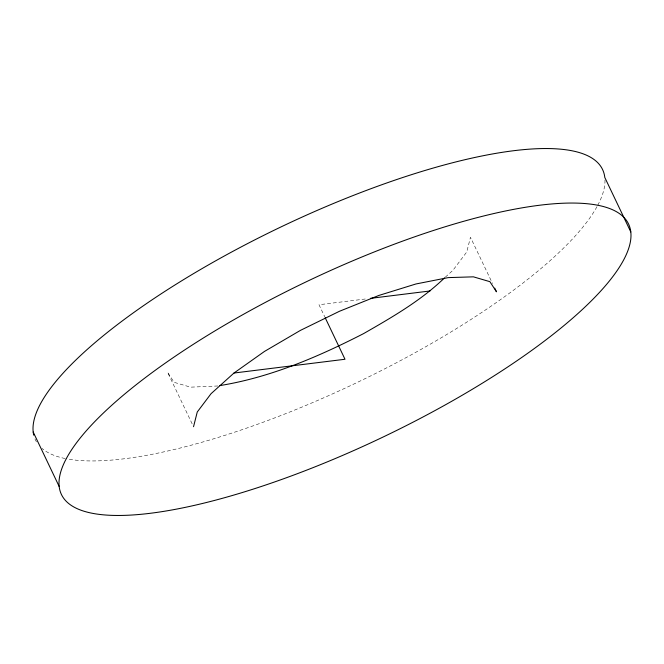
<?xml version="1.0" encoding="UTF-8"?>
<svg xmlns="http://www.w3.org/2000/svg" width="664" height="664" viewBox="0 0 664 664"><rect width="100%" height="100%" fill="white"/><g stroke="black" fill="none" stroke-linecap="round" stroke-linejoin="round"><path stroke-width="0.5" stroke-dasharray="3.32 2.49" d="M445.303 277.195L452.939 270.314L466.742 251.996L470.469 237.28L492.505 283.478M217.817 385.983L190.585 387.162L174.117 382.331L167.527 372.205L192.643 424.869M365.258 299.007L319.002 304.743L324.729 316.753M604.979 180.019A314.155 86.594 -25.5 0 1 597.758 205.226M596.953 206.72A314.155 86.594 -25.5 0 1 354.518 383.734A314.155 86.594 -25.5 0 1 66.217 458.749M65.13 458.534A314.155 86.594 -25.5 0 1 41.965 448.391M36.454 441.875A314.155 86.594 -25.5 0 1 34.661 438.149"/><path stroke-width="1" d="M193.531 426.72L197.258 412.004L211.061 393.686L233.985 373.027L264.479 351.43L300.46 330.365L339.47 311.275L378.862 295.447L415.954 283.968L448.2 277.618L473.415 276.838L489.883 281.669L496.473 291.795L494.713 288.093M219.834 385.585C270.48 377.393 318.131 356.867 363.54 333.635C391.959 317.326 420.802 300.767 444.54 277.884M370.396 298.368L430.015 290.973M233.985 373.027L344.998 359.257L325.169 317.683M630.8 231.968A314.155 86.594 -25.5 0 0 193.066 344.491A314.155 86.594 -25.5 0 0 211.135 501.312A314.155 86.594 -25.5 0 0 630.8 231.968L604.796 177.454A314.155 86.594 -25.5 0 0 303.506 216.472A314.155 86.594 -25.5 0 0 33.748 435.161M33.2 432.032L59.204 486.546"/></g></svg>
